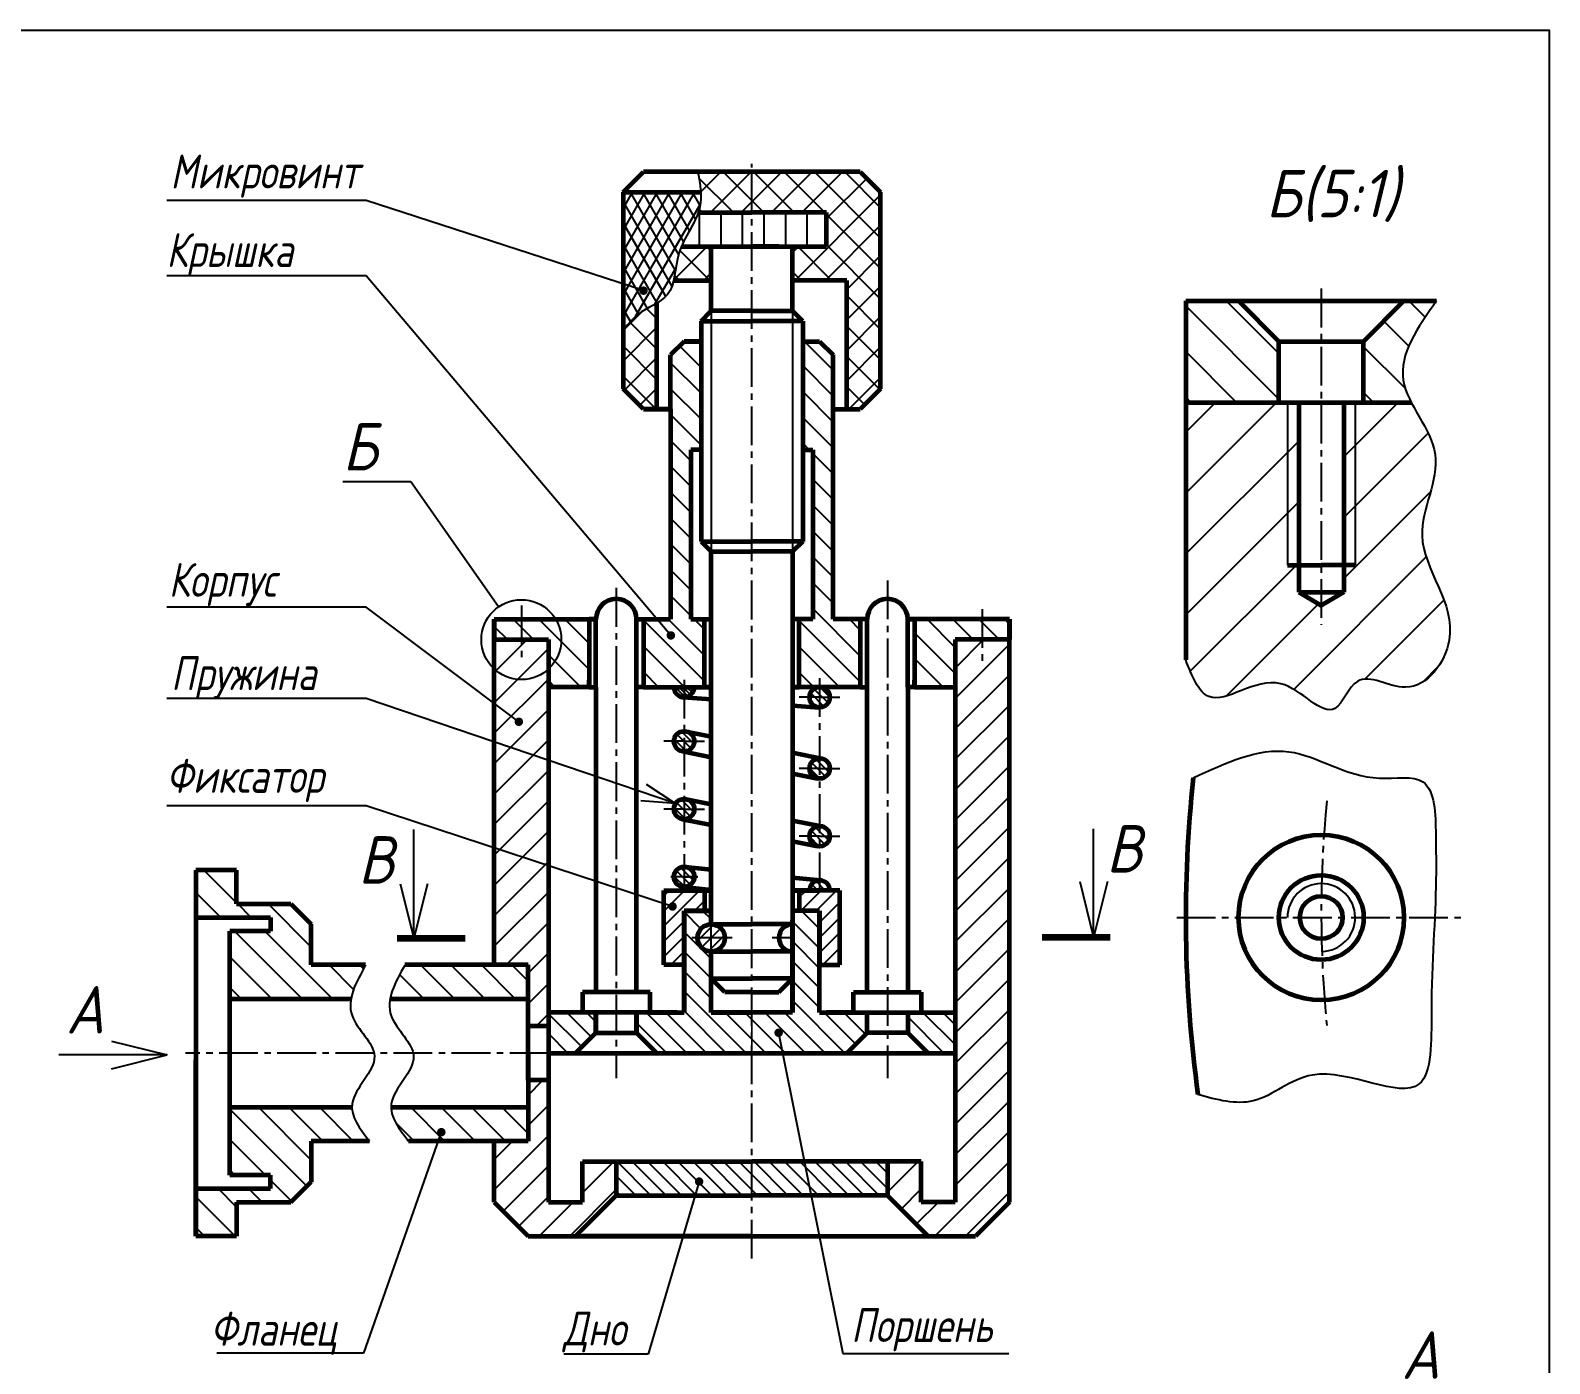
# Model space of a CAD drawing. Header units: millimetres. Extents: x 8 to 878, y -2 to 317.
# Drawn here: x 203.8 to 427.9, y 103.2 to 300 of the extents above; entities that cross this region are included whole.
import ezdxf

# ---------------------------------------------------------------- set-up
doc = ezdxf.new("R2010")
doc.units = ezdxf.units.MM
doc.header["$LTSCALE"] = 0.5
doc.linetypes.add('CENTER2', pattern=[28.575, 19.05, -3.175, 3.175, -3.175])
doc.layers.get('0').update_dxf_attribs({"linetype": 'CONTINUOUS', "lineweight": 60})
doc.styles.get("Standard").update_dxf_attribs({"font": 'isocpeui.ttf', "width": 0.8})
doc.dimstyles.new('ESKD_standart', dxfattribs={"dimtxt": 5, "dimasz": 5, "dimexe": 2, "dimexo": 0, "dimgap": 1, "dimtad": 1, "dimtoh": 1, "dimdec": 0, "dimzin": 1, "dimdsep": 46, "dimtxsty": 'Standard', "dimcen": 3, "dimdle": 1.25, "dimadec": 0, "dimazin": 0, "dimtfac": 1, "dimtdec": 0, "dimtmove": 0, "dimatfit": 3, "dimldrblk": 'DOT', "dimfxl": 1, "dimtvp": 1.5, "dimtolj": 1, "dimtzin": 1, "dimarcsym": 0})
pattern_1 = [(135, (20.7302, -5.8952), (-0.561266, -0.561266), [])]

msp = doc.modelspace()

# ---------------------------------------------------------------- hatches: boundary and pattern name
at = {"lineweight": -3}
h = msp.add_hatch(dxfattribs=at)
h.set_pattern_fill('ANSI37', style=0)
h.set_pattern_definition([(45, (20.7302, -5.8952), (-2.245064, 2.245064), []), (135, (20.7302, -5.8952), (-2.245064, -2.245064), [])])
h.paths.add_polyline_path([(329.26, 276.06), (326.26, 279.06), (310.26, 279.06), (310.26, 273.06), (321.26, 273.06), (321.26, 268.06), (316.26, 268.06), (316.26, 263.06), (324.26, 263.06), (324.26, 244.06), (326.26, 244.06), (329.26, 247.06)])
edge = h.paths.add_edge_path()
edge.add_line((310.26, 279.06), (302.3, 279.06))
edge.add_spline(control_points=[(302.31, 279), (302.48, 278.01), (302.65, 277.02), (302.71, 276.06)], knot_values=[0, 0, 0, 0, 2.880133, 2.880133, 2.880133, 2.880133], degree=3, periodic=0)
edge.add_spline(control_points=[(302.71, 276.06), (302.75, 275.33), (302.72, 274.31), (302.45, 273.35), (302.35, 273.06)], knot_values=[2.880133, 2.880133, 2.880133, 2.880133, 5.07879, 6.017923, 6.017923, 6.017923, 6.017923], degree=3, periodic=0)
edge.add_line((302.35, 273.06), (310.26, 273.06))
edge.add_line((310.26, 273.06), (310.26, 279.06))
edge = h.paths.add_edge_path()
edge.add_line((304.26, 268.06), (299.86, 268.06))
edge.add_spline(control_points=[(299.86, 268.06), (299.72, 267.72), (299.13, 266.13), (299.01, 264.32), (298.71, 263.06)], knot_values=[11.582371, 11.582371, 11.582371, 11.582371, 12.645876, 16.504937, 16.504937, 16.504937, 16.504937], degree=3, periodic=0)
edge.add_line((298.71, 263.06), (304.26, 263.06))
edge.add_line((304.26, 263.06), (304.26, 268.06))
edge = h.paths.add_edge_path()
edge.add_spline(control_points=[(296.26, 259.72), (295.33, 259.16), (293.21, 258.19), (291.91, 256.47), (291.26, 255.59)], knot_values=[21.007656, 21.007656, 21.007656, 21.007656, 24.212361, 27.456254, 27.456254, 27.456254, 27.456254], degree=3, periodic=0)
edge.add_line((291.26, 255.59), (291.26, 247.06))
edge.add_line((291.26, 247.06), (294.26, 244.06))
edge.add_line((294.26, 244.06), (296.26, 244.06))
edge.add_line((296.26, 244.06), (296.26, 259.72))
h = msp.add_hatch(dxfattribs=at)
h.set_pattern_fill('LINE', scale=0.5, angle=60, style=0)
h.set_pattern_definition([(60, (166.0228, -0.4594), (-1.374815, 0.79375), [])])
edge = h.paths.add_edge_path()
edge.add_spline(control_points=[(291.26, 255.59), (291.91, 256.47), (293.63, 258.74), (299.12, 260.41), (298.69, 267.88), (302.65, 272.15), (302.75, 275.33), (302.71, 276.06)], knot_values=[2.880133, 2.880133, 2.880133, 2.880133, 6.124026, 11.401674, 17.690511, 25.257597, 27.456254, 27.456254, 27.456254, 27.456254], degree=3, periodic=0)
edge.add_line((302.71, 276.06), (291.26, 276.06))
edge.add_line((291.26, 276.06), (291.26, 255.59))
h = msp.add_hatch(dxfattribs=at)
h.set_pattern_fill('LINE', scale=0.5, angle=300, style=0)
h.set_pattern_definition([(300, (166.0228, -0.4594), (1.374815, 0.79375), [])])
edge = h.paths.add_edge_path()
edge.add_spline(control_points=[(291.26, 255.59), (291.91, 256.47), (293.63, 258.74), (299.12, 260.41), (298.69, 267.88), (302.65, 272.15), (302.75, 275.33), (302.71, 276.06)], knot_values=[2.880133, 2.880133, 2.880133, 2.880133, 6.124026, 11.401674, 17.690511, 25.257597, 27.456254, 27.456254, 27.456254, 27.456254], degree=3, periodic=0)
edge.add_line((302.71, 276.06), (291.26, 276.06))
edge.add_line((291.26, 276.06), (291.26, 255.59))
at = {"linetype": 'Continuous', "lineweight": -3}
h = msp.add_hatch(dxfattribs=at)
h.set_pattern_fill('ANSI31', angle=45, style=0)
h.set_pattern_definition([(90, (166.0228, -0.4594), (-3.175, 7e-16), [])])
h.paths.add_polyline_path([(321.26, 273.06), (317.25, 273.06, -0.155178), (317.85, 271.18, -0.332352), (315.52, 268.06), (321.26, 268.06)])
h.paths.add_polyline_path([(317.85, 271.18, 0.155178), (317.25, 273.06), (310.26, 273.06, 0.171649), (311.34, 271.18, 0.332352), (313.68, 268.06), (315.52, 268.06, 0.332352)])
h.paths.add_polyline_path([(311.34, 271.18, -0.155178), (311.94, 273.06), (310.26, 273.06), (310.26, 268.06), (313.68, 268.06, -0.332352)], flags=17)
edge = h.paths.add_edge_path()
edge.add_line((310.26, 273.06), (302.35, 273.06))
edge.add_spline(control_points=[(302.35, 273.06), (301.77, 271.38), (300.61, 269.83), (299.86, 268.06)], knot_values=[6.017923, 6.017923, 6.017923, 6.017923, 11.582371, 11.582371, 11.582371, 11.582371], degree=3, periodic=0)
edge.add_line((299.86, 268.06), (310.26, 268.06))
edge.add_line((310.26, 268.06), (310.26, 273.06))
at = {"lineweight": -3}
h = msp.add_hatch(dxfattribs=at)
h.set_pattern_fill('ANSI31', scale=1.5, angle=90, style=0)
h.set_pattern_definition([(135, (12.022, -4.8366), (-3.367596, -3.367596), [])])
h.paths.add_polyline_path([(388.01, 256.28), (384.26, 260.06), (374.26, 260.06), (374.26, 245.06), (388.01, 245.06)])
h.paths.add_polyline_path([(406.46, 260.06), (400.51, 254.06), (400.51, 245.06), (407.54, 245.06), (407.51, 245.12), (407.48, 245.18), (407.45, 245.23), (407.42, 245.29), (407.4, 245.35), (407.37, 245.41), (407.34, 245.47), (407.31, 245.52), (407.28, 245.58), (407.26, 245.64), (407.23, 245.7), (407.2, 245.75), (407.17, 245.81), (407.15, 245.87), (407.12, 245.93), (407.1, 245.98), (407.07, 246.04), (407.05, 246.1), (407.02, 246.16), (407, 246.21), (406.97, 246.27), (406.95, 246.33), (406.92, 246.39), (406.9, 246.45), (406.88, 246.5), (406.85, 246.56), (406.83, 246.62), (406.81, 246.68), (406.79, 246.73), (406.77, 246.79), (406.75, 246.85), (406.73, 246.91), (406.71, 246.96), (406.69, 247.02), (406.67, 247.08), (406.65, 247.14), (406.63, 247.2), (406.61, 247.25), (406.59, 247.31), (406.57, 247.37), (406.56, 247.43), (406.54, 247.48), (406.53, 247.54), (406.51, 247.6), (406.49, 247.66), (406.48, 247.72), (406.47, 247.77), (406.45, 247.83), (406.44, 247.89), (406.42, 247.95), (406.41, 248), (406.4, 248.06), (406.39, 248.12), (406.38, 248.18), (406.37, 248.24), (406.36, 248.29), (406.35, 248.35), (406.34, 248.41), (406.33, 248.47), (406.32, 248.53), (406.31, 248.58), (406.31, 248.64), (406.3, 248.7), (406.3, 248.76), (406.29, 248.82), (406.28, 248.87), (406.28, 248.93), (406.28, 248.99), (406.27, 249.05), (406.27, 249.11), (406.27, 249.16), (406.26, 249.22), (406.26, 249.28), (406.26, 249.34), (406.26, 249.4), (406.26, 249.46), (406.26, 249.51), (406.26, 249.57), (406.26, 249.63), (406.26, 249.69), (406.27, 249.75), (406.27, 249.8), (406.27, 249.86), (406.28, 249.92), (406.28, 249.98), (406.28, 250.04), (406.29, 250.1), (406.29, 250.15), (406.3, 250.21), (406.31, 250.27), (406.31, 250.33), (406.32, 250.39), (406.33, 250.45), (406.33, 250.5), (406.34, 250.56), (406.35, 250.62), (406.36, 250.68), (406.37, 250.74), (406.38, 250.8), (406.39, 250.86), (406.4, 250.91), (406.41, 250.97), (406.42, 251.03), (406.43, 251.09), (406.45, 251.15), (406.46, 251.21), (406.47, 251.26), (406.48, 251.32), (406.5, 251.38), (406.51, 251.44), (406.53, 251.5), (406.54, 251.56), (406.56, 251.62), (406.57, 251.67), (406.59, 251.73), (406.6, 251.79), (406.62, 251.85), (406.64, 251.91), (406.65, 251.97), (406.67, 252.03), (406.69, 252.09), (406.71, 252.14), (406.73, 252.2), (406.75, 252.26), (406.77, 252.32), (406.79, 252.38), (406.81, 252.44), (406.83, 252.5), (406.85, 252.55), (406.87, 252.61), (406.89, 252.67), (406.91, 252.73), (406.93, 252.79), (406.96, 252.85), (406.98, 252.91), (407, 252.97), (407.02, 253.03), (407.05, 253.08), (407.07, 253.14), (407.1, 253.2), (407.12, 253.26), (407.15, 253.32), (407.17, 253.38), (407.2, 253.44), (407.22, 253.5), (407.25, 253.55), (407.27, 253.61), (407.3, 253.67), (407.33, 253.73), (407.35, 253.79), (407.38, 253.85), (407.41, 253.91), (407.44, 253.97), (407.47, 254.03), (407.49, 254.08), (407.52, 254.14), (407.55, 254.2), (407.58, 254.26), (407.61, 254.32), (407.64, 254.38), (407.67, 254.44), (407.7, 254.5), (407.73, 254.56), (407.76, 254.62), (407.79, 254.67), (407.82, 254.73), (407.85, 254.79), (407.89, 254.85), (407.92, 254.91), (407.95, 254.97), (407.98, 255.03), (408.01, 255.09), (408.05, 255.15), (408.08, 255.21), (408.11, 255.27), (408.15, 255.32), (408.18, 255.38), (408.21, 255.44), (408.25, 255.5), (408.28, 255.56), (408.32, 255.62), (408.35, 255.68), (408.39, 255.74), (408.42, 255.8), (408.46, 255.86), (408.49, 255.92), (408.53, 255.97), (408.56, 256.03), (408.6, 256.09), (408.63, 256.15), (408.67, 256.21), (408.71, 256.27), (408.74, 256.33), (408.78, 256.39), (408.82, 256.45), (408.85, 256.51), (408.89, 256.57), (408.93, 256.62), (408.96, 256.68), (409, 256.74), (409.04, 256.8), (409.08, 256.86), (409.12, 256.92), (409.15, 256.98), (409.19, 257.04), (409.23, 257.1), (409.27, 257.16), (409.31, 257.22), (409.35, 257.28), (409.38, 257.34), (409.42, 257.39), (409.46, 257.45), (409.5, 257.51), (409.54, 257.57), (409.58, 257.63), (409.62, 257.69), (409.66, 257.75), (409.7, 257.81), (409.74, 257.87), (409.78, 257.93), (409.82, 257.99), (409.86, 258.05), (409.9, 258.11), (409.94, 258.16), (409.98, 258.22), (410.02, 258.28), (410.06, 258.34), (410.1, 258.4), (410.14, 258.46), (410.18, 258.52), (410.22, 258.58), (410.27, 258.64), (410.31, 258.7), (410.35, 258.76), (410.39, 258.82), (410.43, 258.88), (410.47, 258.93), (410.51, 258.99), (410.55, 259.05), (410.59, 259.11), (410.64, 259.17), (410.68, 259.23), (410.72, 259.29), (410.76, 259.35), (410.8, 259.41), (410.84, 259.47), (410.88, 259.53), (410.93, 259.59), (410.97, 259.65), (411.01, 259.71), (411.05, 259.76), (411.09, 259.82), (411.13, 259.88), (411.18, 259.94), (411.22, 260), (411.26, 260.06)])
at = {"lineweight": -3, "ltscale": 0.3}
h = msp.add_hatch(dxfattribs=at)
h.set_pattern_fill('ANSI31', scale=0.85, angle=90, style=0)
h.set_pattern_definition([(135, (20.7302, -5.8952), (-1.908304, -1.908304), [])])
h.paths.add_polyline_path([(281.33, 213.06), (276.26, 213.06), (276.26, 210.06), (280.26, 210.06), (280.26, 205.74, 0.209097), (282.15, 210.06, 0.13436)])
h.paths.add_polyline_path([(276.26, 213.06), (272.26, 213.06), (272.26, 210.06), (276.26, 210.06)])
h.paths.add_polyline_path([(286.26, 213.06), (281.33, 213.06, -0.13436), (282.15, 210.06, -0.209097), (280.26, 205.74), (280.26, 203.06), (286.26, 203.06)])
h.paths.add_polyline_path([(303.26, 213.06), (301.26, 213.06), (301.26, 238.06), (302.76, 238.06), (302.76, 254.06), (300.26, 254.06), (298.26, 252.06), (298.26, 244.06), (298.26, 213.06), (294.26, 213.06), (294.26, 203.06), (303.26, 203.06)])
h.paths.add_polyline_path([(322.26, 244.06), (322.26, 252.06), (320.26, 254.06), (317.76, 254.06), (317.76, 238.06), (319.26, 238.06), (319.26, 213.06), (317.26, 213.06), (317.26, 203.06), (326.26, 203.06), (326.26, 213.06), (322.26, 213.06)])
h.paths.add_polyline_path([(344.26, 213.06), (334.26, 213.06), (334.26, 203.06), (340.26, 203.06), (340.26, 210.06), (344.26, 210.06)])
h.paths.add_polyline_path([(348.26, 213.06), (344.26, 213.06), (344.26, 210.06), (348.26, 210.06)])
at = {"lineweight": -3}
h = msp.add_hatch(dxfattribs=at)
h.set_pattern_fill('ANSI31', scale=2, style=0)
h.set_pattern_definition([(45, (12.022, -4.8366), (-4.49013, 4.49013), [])])
h.paths.add_polyline_path([(390.93, 217.06), (390.93, 221.06), (389.26, 221.06), (389.26, 245.06), (374.26, 245.06), (374.26, 207.06), (374.4, 206.69), (374.55, 206.33), (374.7, 205.96), (374.85, 205.6), (375, 205.25), (375.15, 204.9), (375.31, 204.57), (375.47, 204.24), (375.63, 203.92), (375.8, 203.62), (375.97, 203.33), (376.15, 203.05), (376.33, 202.8), (376.52, 202.56), (376.72, 202.34), (376.92, 202.15), (377.13, 201.97), (377.35, 201.82), (377.57, 201.7), (377.81, 201.6), (378.05, 201.53), (378.3, 201.49), (378.56, 201.47), (378.83, 201.47), (379.11, 201.49), (379.39, 201.53), (379.68, 201.58), (379.98, 201.66), (380.28, 201.74), (380.59, 201.84), (380.9, 201.95), (381.22, 202.06), (381.55, 202.18), (381.88, 202.31), (382.21, 202.44), (382.55, 202.58), (382.89, 202.71), (383.23, 202.84), (383.58, 202.97), (383.93, 203.09), (384.28, 203.21), (384.63, 203.32), (384.99, 203.42), (385.34, 203.5), (385.7, 203.58), (386.06, 203.64), (386.41, 203.68), (386.77, 203.7), (387.13, 203.7), (387.48, 203.69), (387.84, 203.64), (388.19, 203.58), (388.54, 203.48), (388.89, 203.36), (389.24, 203.22), (389.58, 203.06), (389.93, 202.88), (390.26, 202.69), (390.6, 202.48), (390.93, 202.27), (391.26, 202.04), (391.59, 201.82), (391.91, 201.59), (392.22, 201.36), (392.53, 201.14), (392.84, 200.93), (393.14, 200.72), (393.44, 200.52), (393.73, 200.34), (394.01, 200.18), (394.29, 200.04), (394.56, 199.91), (394.83, 199.82), (395.09, 199.75), (395.34, 199.71), (395.59, 199.7), (395.83, 199.73), (396.06, 199.8), (396.28, 199.91), (396.49, 200.06), (396.7, 200.25), (396.91, 200.48), (397.11, 200.73), (397.3, 201), (397.5, 201.29), (397.69, 201.59), (397.89, 201.89), (398.08, 202.2), (398.28, 202.51), (398.49, 202.8), (398.7, 203.08), (398.92, 203.34), (399.15, 203.57), (399.39, 203.77), (399.64, 203.94), (399.9, 204.07), (400.18, 204.16), (400.46, 204.22), (400.76, 204.25), (401.06, 204.25), (401.37, 204.23), (401.69, 204.18), (402.01, 204.12), (402.35, 204.04), (402.68, 203.95), (403.02, 203.85), (403.37, 203.75), (403.72, 203.64), (404.07, 203.53), (404.42, 203.43), (404.77, 203.33), (405.12, 203.24), (405.47, 203.17), (405.82, 203.1), (406.16, 203.06), (406.5, 203.04), (406.84, 203.04), (407.18, 203.06), (407.5, 203.12), (407.83, 203.19), (408.14, 203.29), (408.46, 203.41), (408.76, 203.55), (409.06, 203.7), (409.35, 203.88), (409.63, 204.08), (409.91, 204.29), (410.17, 204.52), (410.43, 204.76), (410.68, 205.02), (410.92, 205.29), (411.15, 205.57), (411.37, 205.86), (411.58, 206.16), (411.78, 206.47), (411.97, 206.79), (412.14, 207.12), (412.31, 207.45), (412.46, 207.78), (412.6, 208.12), (412.73, 208.47), (412.84, 208.81), (412.94, 209.16), (413.03, 209.51), (413.1, 209.85), (413.16, 210.2), (413.21, 210.54), (413.23, 210.88), (413.25, 211.22), (413.25, 211.55), (413.25, 211.89), (413.23, 212.22), (413.2, 212.55), (413.15, 212.88), (413.1, 213.21), (413.04, 213.53), (412.97, 213.86), (412.89, 214.18), (412.81, 214.5), (412.71, 214.82), (412.61, 215.14), (412.51, 215.46), (412.39, 215.78), (412.28, 216.09), (412.15, 216.41), (412.03, 216.72), (411.9, 217.04), (411.77, 217.35), (411.63, 217.66), (411.5, 217.97), (411.36, 218.28), (411.22, 218.59), (411.09, 218.9), (410.95, 219.21), (410.81, 219.52), (410.68, 219.83), (410.54, 220.14), (410.41, 220.45), (410.29, 220.76), (410.16, 221.07), (410.04, 221.38), (409.93, 221.69), (409.82, 222), (409.72, 222.31), (409.62, 222.62), (409.53, 222.93), (409.45, 223.25), (409.37, 223.56), (409.31, 223.87), (409.25, 224.19), (409.21, 224.5), (409.17, 224.82), (409.14, 225.14), (409.13, 225.45), (409.13, 225.77), (409.14, 226.09), (409.16, 226.42), (409.18, 226.74), (409.22, 227.06), (409.27, 227.39), (409.32, 227.71), (409.38, 228.04), (409.45, 228.36), (409.52, 228.69), (409.6, 229.02), (409.68, 229.34), (409.77, 229.67), (409.85, 230), (409.94, 230.33), (410.04, 230.65), (410.13, 230.98), (410.22, 231.31), (410.31, 231.64), (410.4, 231.97), (410.49, 232.3), (410.57, 232.62), (410.65, 232.95), (410.73, 233.28), (410.8, 233.6), (410.87, 233.93), (410.93, 234.26), (410.98, 234.58), (411.03, 234.9), (411.07, 235.23), (411.09, 235.55), (411.11, 235.87), (411.12, 236.19), (411.12, 236.51), (411.1, 236.83), (411.07, 237.15), (411.03, 237.46), (410.98, 237.78), (410.91, 238.09), (410.83, 238.4), (410.74, 238.71), (410.64, 239.02), (410.53, 239.33), (410.41, 239.64), (410.28, 239.95), (410.14, 240.25), (410, 240.56), (409.85, 240.86), (409.69, 241.17), (409.53, 241.47), (409.37, 241.77), (409.2, 242.07), (409.03, 242.37), (408.86, 242.67), (408.69, 242.97), (408.52, 243.27), (408.35, 243.57), (408.18, 243.87), (408.02, 244.17), (407.85, 244.47), (407.7, 244.76), (407.54, 245.06), (399.26, 245.06), (399.26, 221.06), (397.59, 221.06), (397.59, 217.06), (394.26, 215.1)])
h.paths.add_polyline_path([(390.93, 221.06), (390.93, 245.06), (389.26, 245.06), (389.26, 221.06)])
h.paths.add_polyline_path([(397.59, 245.06), (397.59, 221.06), (399.26, 221.06), (399.26, 245.06)])
at = {"lineweight": -3, "ltscale": 0.3}
h = msp.add_hatch(dxfattribs=at)
h.set_pattern_fill('ANSI31', style=0)
h.set_pattern_definition([(45, (20.7302, -5.8952), (-2.245064, 2.245064), [])])
h.paths.add_polyline_path([(280.26, 205.74, -0.391485), (272.26, 205.74), (272.26, 162.06), (277.26, 162.06), (277.26, 153.06), (280.26, 153.06), (280.26, 155.06)])
h.paths.add_polyline_path([(280.26, 205.74), (280.26, 210.06), (272.26, 210.06), (272.26, 205.74, 0.391485)])
h.paths.add_polyline_path([(277.26, 136.06), (272.26, 136.06), (272.26, 127.06), (277.26, 122.06), (284.26, 122.06), (290.26, 128.06), (290.26, 133.06), (285.26, 133.06), (285.26, 127.06), (280.26, 127.06), (280.26, 145.06), (277.26, 145.06)])
h.paths.add_polyline_path([(336.26, 122.06), (343.26, 122.06), (348.26, 127.06), (348.26, 210.06), (340.26, 210.06), (340.26, 127.06), (335.26, 127.06), (335.26, 133.06), (330.26, 133.06), (330.26, 128.06)])
at = {"lineweight": -3}
h = msp.add_hatch(dxfattribs=at)
h.set_pattern_fill('ANSI31', scale=0.25, angle=90, style=0)
h.set_pattern_definition([(135, (7.9434, 2.9525), (-0.561266, -0.561266), [])])
h.paths.add_polyline_path([(301.76, 203.06), (300.26, 203.06), (300.26, 201.56, 0.414204)])
h.paths.add_polyline_path([(300.26, 203.06), (298.76, 203.06, 0.414223), (300.26, 201.56)])
h = msp.add_hatch(dxfattribs=at)
h.set_pattern_fill('ANSI31', scale=0.25, angle=90, style=0)
h.set_pattern_definition(pattern_1)
edge = h.paths.add_edge_path()
edge.add_arc((320.26, 201.56), 1.5, 0, 360)
edge = h.paths.add_edge_path()
edge.add_arc((320.26, 191.06), 1.5, 0, 360)
edge = h.paths.add_edge_path()
edge.add_arc((300.26, 195.06), 1.5, 0, 360)
edge = h.paths.add_edge_path()
edge.add_arc((300.26, 203.06), 1.5, 180, 360)
h = msp.add_hatch(dxfattribs=at)
h.set_pattern_fill('ANSI31', scale=0.25, angle=90, style=0)
h.set_pattern_definition(pattern_1)
edge = h.paths.add_edge_path()
edge.add_arc((300.26, 185.06), 1.5, 0, 360)
edge = h.paths.add_edge_path()
edge.add_arc((320.26, 181.06), 1.5, 0, 360)
at = {"lineweight": -3, "ltscale": 0.3}
h = msp.add_hatch(dxfattribs=at)
h.set_pattern_fill('ANSI31', angle=90, style=0)
h.set_pattern_definition([(135, (20.7302, -5.8952), (-2.245064, -2.245064), [])])
edge = h.paths.add_edge_path()
edge.add_spline(control_points=[(253.85, 136.06), (252.57, 137.72), (251.28, 139.38), (251.26, 141.06)], knot_values=[22.899261, 22.899261, 22.899261, 22.899261, 28.422515, 28.422515, 28.422515, 28.422515], degree=3, periodic=0)
edge.add_line((251.26, 141.06), (233.26, 141.06))
edge.add_line((233.26, 141.06), (233.26, 131.06))
edge.add_line((233.26, 131.06), (239.26, 131.06))
edge.add_line((239.26, 131.06), (239.26, 129.06))
edge.add_line((239.26, 129.06), (228.26, 129.06))
edge.add_line((228.26, 129.06), (228.26, 122.06))
edge.add_line((228.26, 122.06), (234.26, 122.06))
edge.add_line((234.26, 122.06), (234.26, 127.06))
edge.add_line((234.26, 127.06), (242.26, 127.06))
edge.add_line((242.26, 127.06), (245.26, 130.06))
edge.add_line((245.26, 130.06), (245.26, 136.06))
edge.add_line((245.26, 136.06), (253.85, 136.06))
edge = h.paths.add_edge_path()
edge.add_spline(control_points=[(251.13, 157.06), (251.42, 158.69), (252.36, 160.37), (253.29, 162.06)], knot_values=[0, 0, 0, 0, 5.09242, 5.09242, 5.09242, 5.09242], degree=3, periodic=0)
edge.add_line((253.29, 162.06), (245.26, 162.06))
edge.add_line((245.26, 162.06), (245.26, 168.06))
edge.add_line((245.26, 168.06), (242.26, 171.06))
edge.add_line((242.26, 171.06), (234.26, 171.06))
edge.add_line((234.26, 171.06), (234.26, 176.06))
edge.add_line((234.26, 176.06), (228.26, 176.06))
edge.add_line((228.26, 176.06), (228.26, 169.06))
edge.add_line((228.26, 169.06), (239.26, 169.06))
edge.add_line((239.26, 169.06), (239.26, 167.06))
edge.add_line((239.26, 167.06), (233.26, 167.06))
edge.add_line((233.26, 167.06), (233.26, 158.06))
edge.add_line((233.26, 158.06), (233.26, 157.06))
edge.add_line((233.26, 157.06), (251.13, 157.06))
edge = h.paths.add_edge_path()
edge.add_line((277.26, 162.06), (259.07, 162.06))
edge.add_spline(control_points=[(259.07, 162.05), (258.14, 160.37), (257.2, 158.69), (256.91, 157.06)], knot_values=[0, 0, 0, 0, 5.086029, 5.086029, 5.086029, 5.086029], degree=3, periodic=0)
edge.add_line((256.91, 157.06), (277.26, 157.06))
edge.add_line((277.26, 157.06), (277.26, 162.06))
edge = h.paths.add_edge_path()
edge.add_line((277.26, 141.06), (257.03, 141.06))
edge.add_spline(control_points=[(257.03, 141.06), (257.06, 139.38), (258.34, 137.72), (259.62, 136.06)], knot_values=[22.892542, 22.892542, 22.892542, 22.892542, 28.415733, 28.415733, 28.415733, 28.415733], degree=3, periodic=0)
edge.add_line((259.62, 136.06), (277.26, 136.06))
edge.add_line((277.26, 136.06), (277.26, 141.06))
at = {"lineweight": -3}
h = msp.add_hatch(dxfattribs=at)
h.set_pattern_fill('ANSI31', scale=0.25, angle=90, style=0)
h.set_pattern_definition(pattern_1)
edge = h.paths.add_edge_path()
edge.add_arc((300.26, 175.06), 1.5, 0, 360)
edge = h.paths.add_edge_path()
edge.add_arc((320.26, 173.06), 1.5, 0, 180)
h = msp.add_hatch(dxfattribs=at)
h.set_pattern_fill('ANSI31', scale=0.5, style=0)
h.set_pattern_definition([(45, (17.9434, 2.9525), (-1.122532, 1.122532), [])])
h.paths.add_polyline_path([(320.26, 162.06), (323.26, 162.06), (323.26, 173.06), (317.26, 173.06), (317.26, 170.06), (320.26, 170.06)])
h.paths.add_polyline_path([(300.26, 170.06), (303.26, 170.06), (303.26, 173.06), (300.26, 173.06), (297.26, 173.06), (297.26, 162.06), (300.26, 162.06)])
h = msp.add_hatch(dxfattribs=at)
h.set_pattern_fill('ANSI31', scale=0.25, angle=90, style=0)
h.set_pattern_definition(pattern_1)
h.paths.add_polyline_path([(320.26, 174.56), (320.26, 174.56, 0.414214), (318.76, 173.06), (320.26, 173.06)])
h.paths.add_polyline_path([(320.26, 174.56), (320.26, 173.06), (321.76, 173.06, 0.414204)])
h = msp.add_hatch(dxfattribs=at)
h.set_pattern_fill('ANSI31', scale=0.65, angle=90, style=0)
h.set_pattern_definition([(135, (20.7302, -5.8952), (-1.459292, -1.459292), [])])
h.paths.add_polyline_path([(280.26, 155.06), (280.26, 149.06), (284.26, 149.06), (287.26, 152.06), (287.26, 155.06), (285.26, 155.06)])
h.paths.add_polyline_path([(304.26, 155.06), (304.26, 164.06, -0.414214), (302.26, 166.06, -0.414214), (304.26, 168.06), (304.26, 168.82), (304.26, 170.06), (300.26, 170.06), (300.26, 155.06), (299.26, 155.06), (295.26, 155.06), (293.26, 155.06), (293.26, 152.06), (296.26, 149.06), (310.26, 149.06), (310.26, 155.06)])
h.paths.add_polyline_path([(324.26, 149.06), (327.26, 152.06), (327.26, 155.06), (321.26, 155.06), (320.26, 155.06), (320.26, 170.06), (316.26, 170.06), (316.26, 155.06), (310.26, 155.06), (310.26, 149.06)])
h.paths.add_polyline_path([(336.26, 149.06), (340.26, 149.06), (340.26, 155.06), (333.26, 155.06), (333.26, 152.06)])
at = {"linetype": 'Continuous', "lineweight": -3}
h = msp.add_hatch(dxfattribs=at)
h.set_pattern_fill('ANSI31', scale=0.35, style=0)
h.set_pattern_definition([(45, (20.7302, -5.8952), (-0.7857724, 0.7857724), [])])
h.paths.add_polyline_path([(306.26, 166.06, 0.414214), (304.26, 168.06), (304.26, 166.06)])
h.paths.add_polyline_path([(304.26, 166.06), (304.26, 168.06, 0.414214), (302.26, 166.06)])
h.paths.add_polyline_path([(304.26, 166.06), (302.26, 166.06, 0.414214), (304.26, 164.06)])
h.paths.add_polyline_path([(306.26, 166.06), (304.26, 166.06), (304.26, 164.06, 0.414214)])
at = {"lineweight": -3}
h = msp.add_hatch(dxfattribs=at)
h.set_pattern_fill('ANSI31', scale=0.5, angle=90, style=0)
h.set_pattern_definition([(135, (20.7302, -5.8952), (-1.122532, -1.122532), [])])
h.paths.add_polyline_path([(290.26, 133.06), (290.26, 128.06), (310.26, 128.06), (310.26, 133.06)])
h.paths.add_polyline_path([(310.26, 133.06), (310.26, 128.06), (330.26, 128.06), (330.26, 133.06)])

# ---------------------------------------------------------------- linework, layer by layer
at = {"color": 7, "linetype": 'CENTER2', "lineweight": -3, "ltscale": 0.6}
for p, q in [((310.26, 118.75), (310.26, 280.25)), ((394.26, 261.85), (394.26, 212.26)), ((290.26, 217.68), (290.26, 145.34)), ((330.26, 218.78), (330.26, 145.34)), ((276.26, 215.08), (276.26, 206.65)), ((344.26, 214.56), (344.26, 206.65)), ((300.26, 204.15), (300.26, 172.13)), ((320.26, 204.39), (320.26, 172.09)), ((320.26, 201.56), (317.26, 201.56)), ((320.26, 201.56), (323.26, 201.56)), ((372.94, 169.06), (415.05, 169.06)), ((280.26, 149.06), (226.72, 149.06))]:
    msp.add_line(p, q, dxfattribs=at)
at = {"color": 7, "lineweight": 60, "ltscale": 0.3}
for p, q in [((291.26, 276.06), (294.26, 279.06)), ((310.26, 279.06), (294.26, 279.06)), ((326.26, 279.06), (310.26, 279.06)), ((326.26, 279.06), (329.26, 276.06)), ((291.26, 276.06), (291.26, 247.06)), ((291.26, 276.06), (302.71, 276.06)), ((329.26, 247.06), (329.26, 276.06)), ((302.35, 273.06), (310.26, 273.06)), ((321.26, 273.06), (310.26, 273.06)), ((321.26, 268.06), (321.26, 273.06)), ((299.86, 268.06), (321.26, 268.06)), ((304.26, 258.56), (304.26, 268.06)), ((314.26, 268.06), (310.26, 268.06)), ((316.26, 258.56), (316.26, 268.06)), ((298.71, 263.06), (304.26, 263.06)), ((324.26, 263.06), (316.26, 263.06)), ((324.26, 244.06), (324.26, 263.06)), ((374.26, 260.06), (411.26, 260.06)), ((374.26, 260.06), (374.26, 207.06)), ((388.01, 254.06), (382.06, 260.06)), ((400.51, 254.06), (406.46, 260.06)), ((296.26, 244.06), (296.26, 259.72)), ((302.76, 257.06), (304.26, 258.56)), ((310.26, 258.56), (304.26, 258.56)), ((310.26, 258.56), (316.26, 258.56)), ((317.76, 257.06), (316.26, 258.56)), ((302.76, 257.06), (302.76, 224.56)), ((302.76, 257.06), (310.26, 257.06)), ((317.76, 257.06), (310.26, 257.06)), ((317.76, 257.06), (317.76, 224.56)), ((300.26, 254.06), (298.26, 252.06)), ((300.26, 254.06), (298.26, 252.06)), ((300.26, 254.06), (302.76, 254.06)), ((302.76, 254.06), (300.26, 254.06)), ((317.76, 254.06), (320.26, 254.06)), ((320.26, 254.06), (322.26, 252.06)), ((388.01, 245.06), (388.01, 254.06)), ((388.01, 254.06), (400.51, 254.06)), ((400.51, 245.06), (400.51, 254.06)), ((298.26, 244.06), (298.26, 252.06)), ((322.26, 213.06), (322.26, 252.06)), ((294.26, 244.06), (291.26, 247.06)), ((329.26, 247.06), (326.26, 244.06)), ((374.26, 245.06), (407.54, 245.06)), ((390.93, 245.06), (390.93, 217.06)), ((397.59, 245.06), (397.59, 217.06)), ((294.26, 244.06), (298.26, 244.06)), ((298.26, 244.06), (294.26, 244.06)), ((298.26, 244.06), (294.26, 244.06)), ((298.26, 244.06), (296.26, 244.06)), ((298.26, 244.06), (298.26, 213.06)), ((322.26, 244.06), (326.26, 244.06)), ((322.26, 244.06), (326.26, 244.06)), ((322.26, 244.06), (324.26, 244.06)), ((301.26, 238.06), (301.26, 213.06)), ((302.76, 238.06), (301.26, 238.06)), ((317.76, 238.06), (319.26, 238.06)), ((319.26, 238.06), (319.26, 213.06)), ((302.76, 224.56), (304.26, 223.06)), ((302.76, 224.56), (310.26, 224.56)), ((317.76, 224.56), (310.26, 224.56)), ((317.76, 224.56), (316.26, 223.06)), ((304.26, 168.06), (304.26, 223.06)), ((304.26, 223.06), (310.26, 223.06)), ((304.26, 223.06), (310.26, 223.06)), ((316.26, 223.06), (310.26, 223.06)), ((316.26, 223.06), (310.26, 223.06)), ((316.26, 223.06), (316.26, 155.06)), ((389.26, 221.06), (394.26, 221.06)), ((399.26, 221.06), (394.26, 221.06)), ((390.93, 217.06), (397.59, 217.06)), ((390.93, 217.06), (394.26, 215.1)), ((397.59, 217.06), (394.26, 215.1)), ((272.26, 213.06), (272.26, 210.06)), ((272.26, 213.06), (287.26, 213.06)), ((272.26, 162.06), (272.26, 213.06)), ((276.26, 213.06), (278.16, 213.06)), ((286.26, 213.06), (286.26, 203.06)), ((287.26, 213.06), (286.26, 213.06)), ((287.26, 203.06), (287.26, 213.06)), ((293.26, 203.06), (293.26, 213.06)), ((293.26, 213.06), (294.26, 213.06)), ((293.26, 213.06), (298.26, 213.06)), ((294.26, 213.06), (294.26, 203.06)), ((301.26, 213.06), (304.26, 213.06)), ((301.26, 213.06), (304.26, 213.06)), ((303.26, 203.06), (303.26, 213.06)), ((319.26, 213.06), (316.26, 213.06)), ((317.26, 203.06), (317.26, 213.06)), ((327.26, 213.06), (322.26, 213.06)), ((327.26, 213.06), (326.26, 213.06)), ((326.26, 213.06), (326.26, 203.06)), ((327.26, 203.06), (327.26, 213.06)), ((348.26, 213.06), (333.26, 213.06)), ((333.26, 213.06), (334.26, 213.06)), ((333.26, 203.06), (333.26, 213.06)), ((334.26, 213.06), (334.26, 203.06)), ((348.26, 127.06), (348.26, 213.06)), ((348.26, 213.06), (348.26, 210.06)), ((272.26, 210.06), (272.26, 212.46)), ((272.26, 210.06), (280.26, 210.06)), ((280.26, 210.06), (280.26, 127.06)), ((348.26, 210.06), (340.26, 210.06)), ((340.26, 210.06), (340.26, 127.06)), ((286.26, 204.06), (286.26, 203.06)), ((286.26, 203.06), (286.26, 204.06)), ((334.26, 203.06), (334.26, 204.06)), ((334.26, 204.06), (334.26, 203.06)), ((286.26, 203.06), (280.26, 203.06)), ((286.26, 203.06), (287.26, 203.06)), ((287.26, 203.06), (287.26, 158.06)), ((293.26, 158.06), (293.26, 203.06)), ((294.26, 203.06), (293.26, 203.06)), ((294.26, 203.06), (304.26, 203.06)), ((304.26, 203.06), (303.26, 203.06)), ((326.26, 203.06), (316.26, 203.06)), ((316.26, 203.06), (317.26, 203.06)), ((326.26, 203.06), (327.26, 203.06)), ((327.26, 158.06), (327.26, 203.06)), ((334.26, 203.06), (333.26, 203.06)), ((333.26, 203.06), (333.26, 158.06)), ((334.26, 203.06), (340.26, 203.06)), ((300.15, 201.57), (304.26, 201.26)), ((316.26, 200.36), (320.15, 200.07)), ((320.26, 201.56), (320.26, 201.56)), ((300.55, 196.53), (304.26, 195.79)), ((299.96, 193.59), (304.26, 192.73)), ((316.26, 193.39), (320.55, 192.53)), ((316.26, 190.33), (319.95, 189.59)), ((300.55, 186.53), (304.26, 185.79)), ((299.96, 183.59), (304.26, 182.73)), ((316.26, 183.39), (320.55, 182.53)), ((316.26, 180.33), (319.95, 179.59)), ((228.26, 176.06), (228.26, 149.06)), ((234.26, 176.06), (228.26, 176.06)), ((234.26, 171.06), (234.26, 176.06)), ((300.41, 176.55), (304.26, 176.17)), ((316.26, 174.97), (320.41, 174.55)), ((297.26, 173.06), (304.26, 173.06)), ((297.26, 162.06), (297.26, 173.06)), ((300.11, 173.57), (304.26, 173.15)), ((304.26, 173.06), (300.26, 173.06)), ((304.26, 173.06), (303.26, 173.06)), ((303.26, 173.06), (303.26, 170.06)), ((323.26, 173.06), (316.26, 173.06)), ((316.26, 173.06), (317.26, 173.06)), ((316.26, 173.06), (320.26, 173.06)), ((317.26, 173.06), (317.26, 170.06)), ((323.26, 162.06), (323.26, 173.06)), ((234.26, 171.06), (242.26, 171.06)), ((242.26, 171.06), (245.26, 168.06)), ((228.26, 169.06), (239.26, 169.06)), ((239.26, 169.06), (239.26, 167.06)), ((245.26, 162.06), (245.26, 168.09)), ((245.26, 162.06), (245.26, 168.09)), ((304.26, 170.06), (300.26, 170.06)), ((300.26, 170.06), (300.26, 155.06)), ((320.26, 170.06), (316.26, 170.06)), ((320.26, 170.06), (316.26, 170.06)), ((316.26, 170.06), (316.26, 155.06)), ((320.26, 155.06), (320.26, 170.06)), ((320.26, 170.06), (320.26, 166.06)), ((320.26, 170.06), (320.26, 162.06)), ((320.26, 155.06), (320.26, 170.06)), ((239.26, 167.06), (233.26, 167.06)), ((233.26, 131.06), (233.26, 167.06)), ((304.26, 168.06), (310.26, 168.06)), ((316.26, 168.06), (310.26, 168.06)), ((316.26, 155.06), (316.26, 166.06)), ((304.26, 164.06), (310.26, 164.06)), ((304.26, 155.06), (304.26, 164.06)), ((316.26, 164.06), (310.26, 164.06)), ((253.29, 162.06), (245.26, 162.06)), ((277.26, 162.06), (259.07, 162.06)), ((277.26, 149.06), (277.26, 162.06)), ((300.26, 162.06), (297.26, 162.06)), ((320.26, 162.06), (323.26, 162.06)), ((306.26, 158.06), (304.26, 160.06)), ((304.26, 160.06), (310.26, 160.06)), ((316.26, 160.06), (310.26, 160.06)), ((314.26, 158.06), (316.26, 160.06)), ((316.26, 155.06), (316.26, 160.06)), ((233.26, 157.06), (251.13, 157.06)), ((256.91, 157.06), (277.26, 157.06)), ((285.26, 158.06), (285.26, 156.06)), ((287.26, 158.06), (285.26, 158.06)), ((293.26, 158.06), (287.26, 158.06)), ((295.26, 158.06), (293.26, 158.06)), ((295.26, 155.06), (295.26, 158.06)), ((310.26, 158.06), (306.26, 158.06)), ((310.26, 158.06), (314.26, 158.06)), ((325.26, 155.06), (325.26, 158.06)), ((325.26, 158.06), (327.26, 158.06)), ((327.26, 158.06), (333.26, 158.06)), ((333.26, 158.06), (335.26, 158.06)), ((335.26, 158.06), (335.26, 156.06)), ((299.26, 155.06), (280.26, 155.06)), ((285.26, 156.06), (285.26, 155.06)), ((287.26, 155.06), (285.26, 155.06)), ((287.26, 155.06), (287.26, 152.06)), ((287.26, 152.06), (287.26, 155.06)), ((293.26, 152.06), (293.26, 155.06)), ((295.26, 155.06), (293.26, 155.06)), ((293.26, 155.06), (293.26, 152.06)), ((295.26, 155.06), (300.26, 155.06)), ((310.26, 155.06), (304.26, 155.06)), ((316.26, 155.06), (310.26, 155.06)), ((320.26, 155.06), (340.26, 155.06)), ((325.26, 155.06), (321.26, 155.06)), ((327.26, 152.06), (327.26, 155.06)), ((327.26, 152.06), (327.26, 155.06)), ((333.26, 155.06), (333.26, 152.06)), ((333.26, 155.06), (333.26, 152.06)), ((335.26, 156.06), (335.26, 155.06)), ((277.26, 145.06), (277.26, 153.06)), ((277.26, 153.06), (280.26, 153.06)), ((287.26, 152.06), (284.26, 149.06)), ((284.26, 149.06), (287.26, 152.06)), ((287.26, 152.06), (293.26, 152.06)), ((293.26, 152.06), (296.26, 149.06)), ((293.26, 152.06), (296.26, 149.06)), ((327.26, 152.06), (324.26, 149.06)), ((324.26, 149.06), (327.26, 152.06)), ((333.26, 152.06), (327.26, 152.06)), ((333.26, 152.06), (336.26, 149.06)), ((333.26, 152.06), (336.26, 149.06)), ((228.26, 149.06), (228.26, 122.06)), ((277.26, 149.06), (277.26, 136.06)), ((280.26, 149.06), (340.26, 149.06)), ((280.26, 149.06), (280.26, 145.06)), ((280.26, 145.06), (277.26, 145.06)), ((233.26, 141.06), (251.26, 141.06)), ((257.03, 141.06), (277.26, 141.06)), ((253.85, 136.06), (245.26, 136.06)), ((245.26, 136.06), (245.26, 130.03)), ((277.26, 136.06), (259.62, 136.06)), ((272.26, 127.06), (272.26, 136.06)), ((285.26, 133.06), (290.26, 133.06)), ((285.26, 133.06), (310.26, 133.06)), ((285.26, 127.06), (285.26, 133.06)), ((290.26, 133.06), (290.26, 128.06)), ((335.26, 133.06), (310.26, 133.06)), ((335.26, 133.06), (330.26, 133.06)), ((330.26, 133.06), (330.26, 128.06)), ((330.26, 133.06), (330.26, 128.06)), ((335.26, 127.06), (335.26, 133.06)), ((239.26, 131.06), (233.26, 131.06)), ((239.26, 129.06), (239.26, 131.06)), ((242.26, 127.06), (245.26, 130.06)), ((228.26, 129.06), (239.26, 129.06)), ((284.26, 122.06), (290.26, 128.06)), ((290.26, 128.06), (310.26, 128.06)), ((330.26, 128.06), (310.26, 128.06)), ((336.26, 122.06), (330.26, 128.06)), ((234.26, 127.06), (234.26, 122.06)), ((234.26, 127.06), (242.26, 127.06)), ((272.26, 127.06), (277.26, 122.06)), ((280.26, 127.06), (285.26, 127.06)), ((340.26, 127.06), (335.26, 127.06)), ((348.26, 127.06), (343.26, 122.06)), ((234.26, 122.06), (228.26, 122.06)), ((277.26, 122.06), (343.26, 122.06)), ((310.26, 122.06), (285.26, 122.06)), ((310.26, 122.06), (335.26, 122.06))]:
    msp.add_line(p, q, dxfattribs=at)
at = {"color": 7, "lineweight": -3}
for p, q in [((304.26, 258.56), (304.26, 223.06)), ((316.26, 258.56), (316.26, 223.06)), ((253.36, 214.84), (223.94, 214.84)), ((300.26, 195.06), (297.26, 195.06)), ((300.26, 195.06), (303.26, 195.06)), ((320.26, 191.06), (317.26, 191.06)), ((320.26, 191.06), (323.26, 191.06)), ((300.26, 185.06), (297.26, 185.06)), ((300.26, 185.06), (303.26, 185.06)), ((260.39, 166.03), (260.39, 182.03)), ((360.67, 166.13), (360.67, 182.13)), ((320.26, 181.06), (317.26, 181.06)), ((320.26, 181.06), (323.26, 181.06)), ((302.27, 175.06), (298.31, 175.06)), ((300.26, 175.06), (302.27, 175.06)), ((258.39, 174.03), (260.39, 166.03)), ((260.39, 166.03), (260.39, 174.03)), ((262.39, 174.03), (260.39, 166.03)), ((358.63, 174.37), (360.67, 166.13)), ((362.72, 174.37), (360.67, 166.13)), ((304.26, 164.06), (304.26, 168.82)), ((307.36, 166.06), (301.39, 166.06)), ((316.26, 166.06), (313.28, 166.06)), ((215.79, 150.84), (224.03, 148.8)), ((224.03, 148.8), (208.03, 148.8)), ((215.79, 146.75), (224.03, 148.8))]:
    msp.add_line(p, q, dxfattribs=at)
at = {"color": 7, "lineweight": -3, "ltscale": 0.3}
for p, q in [((389.26, 245.06), (389.26, 221.06)), ((399.26, 245.06), (399.26, 221.06))]:
    msp.add_line(p, q, dxfattribs=at)
at = {"color": 7}
for p, q in [((322.26, 213.06), (322.26, 244.06)), ((320.26, 173.06), (320.26, 173.06)), ((300.26, 170.06), (300.26, 162.06)), ((300.26, 170.06), (304.26, 170.06)), ((300.26, 170.06), (300.26, 166.06)), ((300.26, 155.06), (300.26, 170.06)), ((316.26, 166.06), (316.26, 168.67)), ((316.26, 168.67), (316.26, 163.26)), ((304.26, 155.06), (304.26, 164.06)), ((304.26, 155.06), (304.26, 164.06)), ((304.26, 155.06), (304.26, 160.06)), ((280.26, 155.06), (280.26, 149.06)), ((310.26, 155.06), (304.26, 155.06)), ((304.26, 155.06), (310.26, 155.06)), ((316.26, 155.06), (310.26, 155.06)), ((340.26, 155.06), (340.26, 149.06)), ((228.26, 122.06), (228.26, 148.06)), ((277.26, 149.06), (277.26, 149.06)), ((277.26, 149.06), (277.26, 149.06)), ((277.26, 149.06), (277.26, 136.06)), ((277.26, 149.06), (277.26, 149.06)), ((277.26, 149.06), (277.26, 149.06)), ((233.26, 131.06), (233.26, 140.06)), ((290.26, 133.06), (290.26, 128.06))]:
    msp.add_line(p, q, dxfattribs=at)
at = {"color": 7, "linetype": 'Continuous'}
for p, q in [((276.26, 195.09), (276.26, 195.06)), ((272.26, 162.06), (272.26, 162.06))]:
    msp.add_line(p, q, dxfattribs=at)
at = {"color": 7, "lineweight": 0}
for p, q in [((304.26, 168.82), (304.26, 170.06)), ((304.26, 168.06), (304.26, 168.82)), ((285.26, 155.06), (280.26, 155.06)), ((280.26, 155.06), (280.26, 149.06)), ((310.26, 149.06), (310.26, 155.06)), ((310.26, 155.06), (310.26, 149.06)), ((340.26, 155.06), (333.26, 155.06)), ((340.26, 149.06), (340.26, 155.06))]:
    msp.add_line(p, q, dxfattribs=at)
at = {"color": 7, "lineweight": 100}
for p, q in [((257.96, 166.03), (267.96, 166.03)), ((363.1, 166.1), (353.1, 166.1))]:
    msp.add_line(p, q, dxfattribs=at)
at = {"color": 7, "lineweight": -3}
msp.add_lwpolyline([(7.94, 2.95), (427.94, 2.95), (427.94, 299.95), (7.94, 299.95)], close=True, dxfattribs=at)
msp.add_circle((276.26, 210.06), 5.89, dxfattribs=at)
at = {"color": 7, "lineweight": 60, "ltscale": 0.3}
for centre, radius in [((320.26, 201.56), 1.5), ((300.26, 195.06), 1.5), ((320.26, 191.06), 1.5), ((320.26, 181.06), 1.5), ((300.26, 175.06), 1.5), ((394.26, 169.06), 6.25), ((394.26, 169.06), 3.15), ((304.26, 166.06), 2)]:
    msp.add_circle(centre, radius, dxfattribs=at)
at = {"color": 7, "lineweight": 60}
for centre, radius in [((300.26, 185.06), 1.5), ((394.26, 169.06), 12.2)]:
    msp.add_circle(centre, radius, dxfattribs=at)
at = {"color": 7, "lineweight": 60, "ltscale": 0.3}
for centre, radius, start, end in [((290.26, 213.06), 3, 0, 180), ((330.26, 213.06), 3, 0, 180), ((300.26, 203.06), 1.5, 180, 0), ((320.26, 173.06), 1.5, 0, 180), ((316.26, 166.06), 2, 90, 270)]:
    msp.add_arc(centre, radius, start, end, dxfattribs=at)
at = {"color": 7, "lineweight": 60}
msp.add_arc((564.26, 169.06), 190, 173.7714, 187.9057, dxfattribs=at)
at = {"color": 7, "linetype": 'CENTER2', "lineweight": -3, "ltscale": 0.6}
msp.add_arc((564.26, 169.75), 170, 174.4263, 185.6166, dxfattribs=at)
at = {"color": 7, "lineweight": -3}
msp.add_arc((394.26, 169.06), 5, 271.0899, 180, dxfattribs=at)
at = {"color": 7, "lineweight": 0}
for start, end in [(90, 180), (180, 270)]:
    msp.add_arc((304.26, 166.06), 2, start, end, dxfattribs=at)
at = {"color": 7, "lineweight": -3}
for points in [[(302.31, 279), (302.59, 273.93), (299.49, 267.02), (297.8, 260.97), (293.42, 258.01), (291.17, 255.47)], [(411.26, 260.06), (406.35, 248.33), (411.04, 237.4), (409.13, 225.42), (413.13, 209.98), (406.7, 203.03), (399.58, 203.9), (396.28, 199.91), (388.28, 203.55), (377.69, 201.65), (374.26, 207.06)], [(375.38, 189.68), (389.47, 193.53), (402.85, 189.63), (409.25, 189.07), (411.15, 181.3), (411.18, 174.75), (410.51, 155.1), (408.68, 144.5), (392.95, 145.82), (384.21, 142), (376.06, 142.93)], [(253.29, 162.06), (251.29, 154.58), (254.59, 148.6), (251.29, 141.55), (253.85, 136.06)], [(259.07, 162.05), (257.06, 154.57), (260.37, 148.59), (257.06, 141.54), (259.63, 136.05)]]:
    msp.add_spline(points, degree=3, dxfattribs=at)
at = {"color": 7}
for points in [[(253.85, 136.06), (253.85, 136.06), (253.85, 136.06), (253.85, 136.06)], [(259.62, 136.06), (259.63, 136.06), (259.63, 136.06), (259.63, 136.05)]]:
    msp.add_open_spline(points, degree=3, dxfattribs=at)

# ---------------------------------------------------------------- texts
at = {"color": 7, "lineweight": -3}
for s, height, width, p in [('Микровинт', 5, 0.8, (224.49, 276.63)), ('Б(5:1)', 7, 0.9, (386.07, 272.38)), ('Крышка', 5, 0.8, (223.9, 265.04)), ('Б', 7, 0.9, (249.86, 235.03)), ('Корпус', 5, 0.8, (224.23, 216.38)), ('Пружина', 5, 0.8, (224.58, 202.61)), ('Фиксатор', 5, 0.8, (223.87, 187.45)), ('В', 7, 0.9, (362.53, 175.7)), ('В', 7, 0.9, (252.19, 174.06)), ('A', 7, 0.9, (209.07, 151.95)), ('Фланец', 5, 0.8, (230.38, 105.89)), ('Дно', 5, 0.8, (282.44, 105.92)), ('Поршень', 5, 0.8, (324.91, 106.42)), ('A', 7, 0.9, (406.08, 101))]:
    msp.add_text(s, height=height, dxfattribs=dict(at, width=width)).set_placement(p)

# ---------------------------------------------------------------- leaders
for points, override in [([(294.28, 261.55), (253.36, 274.84), (223.94, 274.84)], {"dimgap": 1, "dimtad": 0, "dimldrblk": 'DotSmall'}), ([(298.31, 210.68), (253.36, 263.76), (223.94, 263.76)], {"dimgap": 1, "dimtad": 0, "dimldrblk": 'DotSmall'}), ([(272.88, 214.89), (259.94, 233.33), (249.94, 233.33)], {"dimgap": 1, "dimtad": 0, "dimldrblk": 'None'}), ([(275.89, 197.94), (253.36, 214.84), (223.94, 214.84)], {"dimgap": 1, "dimtad": 0, "dimldrblk": 'DotSmall'}), ([(299.01, 185.89), (253.36, 201.4), (223.94, 201.4)], {"dimgap": 1, "dimtad": 0, "dimldrblk": 'Open30'}), ([(298.56, 170.69), (253.36, 185.56), (223.94, 185.56)], {"dimgap": 1, "dimtad": 0, "dimldrblk": 'DotSmall'}), ([(264.45, 137.39), (252.97, 104.8), (231.34, 104.8)], {"dimgap": 1, "dimtad": 0, "dimldrblk": 'DotSmall'}), ([(302.48, 130.1), (294.96, 104.62), (282.53, 104.62)], {"dimgap": 1, "dimtad": 0, "dimldrblk": 'DotSmall'})]:
    msp.add_leader(points, dimstyle='ESKD_standart', override=override, dxfattribs=at)
at = {"color": 7, "linetype": 'Continuous', "lineweight": -3}
msp.add_leader([(314.21, 152.06), (323.66, 104.72), (348.19, 104.72)], dimstyle='ESKD_standart', override={"dimgap": 1, "dimtad": 0, "dimldrblk": 'DotSmall'}, dxfattribs=at)

doc.saveas('drawing.dxf')
